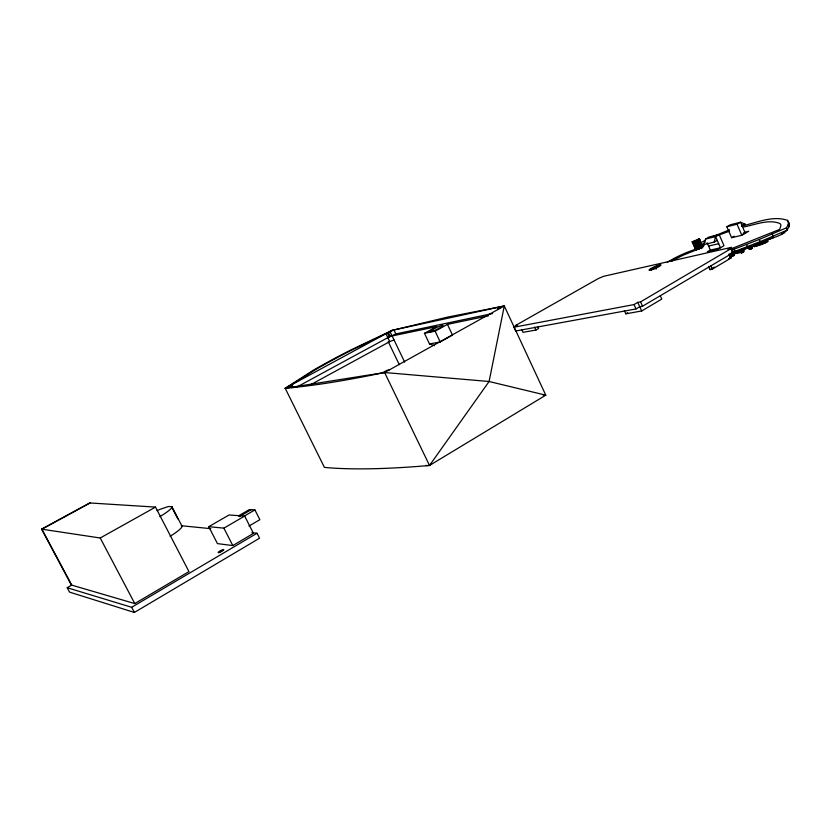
<?xml version="1.0" encoding="UTF-8"?>
<svg xmlns="http://www.w3.org/2000/svg" width="831" height="831" viewBox="0 0 831 831"><rect width="100%" height="100%" fill="white"/><g stroke="black" fill="none" stroke-linecap="round" stroke-linejoin="round"><path stroke-width="1.25" d="M773.754 237.5L761.425 242.642C770.233 236.845 787.476 236.97 789.45 224.297L787.487 220.34C772.529 215.136 756.262 222.937 741.512 226.063M731.758 250.079L759.305 239.432L786.417 227.839L788.235 224.536L788.526 222.137M747.568 248.116C748.409 249.975 754.475 249.196 751.463 246.225M543.277 395.286L545.79 395.172L489.085 381.502L384.618 372.517A2400.988 154.078 -21.6 0 1 291.141 387.682L285.189 388.254L392.076 330.374L504.292 305.964L489.085 381.502L429.523 465.464A2351.231 233.459 -19.7 0 1 330.873 467.946L324.433 467.417L285.189 388.254L312.944 370.449A113.598 13.338 -25.7 0 1 350.911 349.965L392.076 330.374L447.535 317.12L504.292 305.964L545.79 395.172L429.523 465.464L425.628 465.537M714.161 242.133L715.605 236.638L719.158 234.581L724.009 245.696L717.413 249.56L707.306 251.855L710.339 250.089L720.467 247.773L715.605 236.638L705.509 239.068L704.075 244.511L714.161 242.133L717.226 240.356M784.63 231.558L783.758 233.137L781.587 233.978M699.328 239.027L702.766 246.859L699.411 238.674L692.181 241.863L696.523 240.626L699.411 238.674M736.37 253.04C734.49 254.099 741.366 252.032 742.966 252.344C742.758 251.575 745.552 249.238 743.506 250.224M754.049 246.423C755.68 246.527 765.995 243.639 767.532 241.115M729.815 257.631L734.105 255.221L733.171 253.133M430.884 463.719L429.523 465.464L384.618 372.517L285.189 388.254M734.105 255.221L733.617 252.738M702.766 246.859L704.117 245.384L701.769 244.989L704.948 242.008M671.76 261.194L673.899 259.864M731.602 256.353L730.376 257.008M667.251 262.253L673.692 258.555A25.325 3.708 -23.9 0 1 687.777 252.053L696.856 248.708L695.672 249.809L700.034 248.438L696.523 240.626M708.5 266.46L709.913 269.66L714.224 267.104M624.372 310.617L625.816 313.827L641.729 310.96L661.756 299.098L660.313 295.857M709.913 269.66L712.229 269.182L731.01 258.046L729.171 253.839M90.122 502.973L41.924 529.202L71.767 585.128L67.207 587.725L69.544 592.108L134.373 612.447L259.563 538.208L257.049 533.242L251.918 532.733M232.805 545.572L253.465 533.388L244.667 516.061L229.044 514.981L208.758 526.698L217.442 543.619L232.805 545.572L223.892 528.142L208.758 526.698M625.816 313.827L627.654 312.747M134.778 603.576L188.959 571.614L155.522 507.097L89.706 502.952L41.55 529.139L71.362 585.014L134.778 603.576L100.219 538L41.55 529.139M731.436 252.603L733.139 251.596L731.311 247.389L603.649 276.297L598.206 278.614L515.199 325.679L517.339 325.274L513.911 327.217L515.677 331.008L635.985 308.945L639.714 306.743L642.55 306.224L732.713 252.956L730.719 253.393M67.207 587.725L131.651 607.295L257.049 533.242M513.911 327.217L634.022 304.572L637.751 302.38L640.587 301.85L730.875 248.729L733.835 255.574M731.311 247.389L727.894 249.393L730.875 248.729M248.978 526.054L259.854 519.676L254.909 509.912L249.331 509.6L238.507 515.874M742.125 225.897L745.106 224.162L740.535 222.22L730.314 224.765L726.845 226.759L731.602 237.687L734.188 236.17M731.602 237.687L741.834 235.266L748.773 231.215L743.714 232.587M244.002 516.259L254.909 509.912M223.892 528.142L244.667 516.061M726.845 226.759L737.045 224.235L740.535 222.22L745.303 233.241L743.028 233.781M239.245 516.633L251.18 509.704M705.509 239.068L709.051 237.032L719.158 234.581M729.358 254.826L749.801 247.16L729.275 254.722M521.712 329.492L523.031 332.338L535.985 330.011L538.571 328.525L537.688 326.593M100.219 538L155.522 507.097M430.167 343.598L429.523 343.961L424.464 333.335L436.67 326.635L390.238 336.358L297.238 386.83M382.364 372.87L386.914 370.335L389.178 369.972M501.758 306.514L497.624 308.82L500.137 308.27M384.618 372.517L504.292 305.964M434.426 345.665L429.523 343.961L440.222 341.957L451.451 335.703M702.32 241.925L705.498 240.169M424.464 333.335L435.112 331.174L447.431 324.381L488.555 315.78M674.118 259.75L683.414 255.086L700.034 248.438M309.433 385.366L389.729 341.624L394.019 339.931M492.596 313.516L395.847 333.937L387.828 337.666M390.238 336.358L388.337 332.39L393.946 329.969L395.847 333.937M286.84 387.994L290.902 385.802L291.899 387.817M737.346 251.97L738.198 251.544M700.19 246.464L698.331 247.337M655.108 266.772L650.808 269.348L654.88 268.33L659.191 265.743L655.108 266.772L656.158 269.13M710.952 237.375L729.514 229.792M731.509 252.666L760.251 241.613L787.352 230.031L786.417 227.839M717.402 235.599L729.525 231.174M736.941 252.801L738.437 252.209M739.154 251.938L739.985 251.575L739.164 251.378M749.23 247.493L761.705 242.423M734.251 252.582L735.477 252.125M730.667 249.03L779.634 229.418L781.015 225.305L780.101 223.591C768.478 218.813 755.379 224.817 743.693 226.946M757.654 245.155L758.859 244.75M754.995 246.049L756.677 245.477M733.43 254.847L734.49 254.691M742.831 224.723L745.106 224.162M708.573 246.049L718.68 243.691M728.621 258.566L731.01 258.046M702.008 246.558L702.912 246.62M289.24 386.062L290.902 385.802M170.116 536.275A24.639 3.947 -27.6 0 0 181.947 526.065L171.955 506.713L168.454 506.495L160.154 509.299A24.691 3.604 -27.4 0 0 157.028 510.629M750.061 249.217L749.24 247.326M210.866 528.672L181.355 525.743L181.947 526.065M751.504 247.815L752.315 248.126M694.872 247.95L695.36 248.562M789.45 224.297L787.487 220.34M131.651 607.295L134.373 612.447M171.383 506.432L177.834 518.928M293.333 387.641L291.816 384.576L315.396 369.712A108.778 12.777 -25.7 0 1 351.835 350.048L385.916 333.698L389.729 341.624M390.206 331.985L404.666 362.087M387.371 332.919L389.272 336.877M388.233 341.686L399.296 364.695M435.112 331.174L440.222 341.957M447.431 324.381L452.511 335.122M699.525 248.656L696.046 240.834M534.655 327.113L535.985 330.011M640.587 301.85L642.55 306.224M637.751 302.38L641.729 310.96M634.022 304.572L635.985 308.945M699.11 238.653L702.538 246.464M710.837 266.003L712.229 269.182M698.861 239.359L702.579 247.835M698.227 239.754L701.842 247.981M697.427 240.18L701.156 248.656M695.568 241.052L699.006 248.885M694.623 241.416L698.071 249.248M693.771 241.717L697.209 249.549M693.054 241.925L696.503 249.747M692.368 241.624L695.973 249.83M692.181 241.863L695.744 249.944M707.119 242.745L710.339 250.089M738.271 250.536L739.081 252.406M737.159 250.962L737.98 252.832M734.137 249.217L735.082 251.388M735.051 251.751L735.871 253.621M734.687 251.751L735.632 253.652M733.399 252.738L734.324 254.837M731.997 253.175L733.222 256M731.166 253.632L732.402 256.457M730.241 254.078L731.467 256.904M729.338 254.483L730.563 257.309M753.322 244.906L754.143 246.797M751.38 246.392L752.2 248.292M751.089 246.599L751.91 248.5M750.622 246.859L751.442 248.76M749.593 246.194L750.819 249.04M749.271 246.319L750.497 249.155M749.053 246.371L750.279 249.207M746.56 244.511L747.495 246.693M737.045 224.235L741.834 235.266M742.831 249.684L743.828 251.71M742.602 249.539L743.714 251.876M742.332 249.3L743.278 251.305M742.187 249.258L743.413 252.094M741.73 249.508L742.966 252.344M741.127 249.778L742.363 252.614M740.753 249.923L741.99 252.759M740.847 250.952L741.678 252.842M740.618 250.993L741.439 252.884M740.494 250.983L741.314 252.863M739.922 250.235L741.044 252.645M767.044 239.39L767.896 241.374M766.909 239.692L767.73 241.592M766.4 240.014L767.221 241.914M765.767 240.356L766.587 242.257M765.299 240.616L766.12 242.517M764.78 240.876L765.6 242.766M763.969 241.219L764.79 243.119M762.931 241.624L763.751 243.514M761.612 242.091L762.432 243.992M759.305 239.432L760.251 241.613M760.22 242.569L761.04 244.47M758.942 243.016L759.763 244.906M758.526 243.161L759.347 245.052M757.841 243.39L758.651 245.29M757.01 243.68L757.83 245.571M756.158 243.971L756.979 245.862M754.828 244.428L755.649 246.319M754.392 244.574L755.213 246.464M753.852 244.75L754.673 246.641M772.207 234.041L773.152 236.233M788.235 224.536L789.17 226.718M171.955 506.713A24.691 3.604 -27.4 0 1 159.916 516.612M651.462 269.94L650.32 270.252A6.586 0.956 -24.1 0 1 653.54 267.177A6.586 0.956 -24.1 0 1 660.925 265.182A6.586 0.956 -24.1 0 1 651.462 269.94M433.065 331.018A7.386 0.893 -25.3 0 0 443.1 325.492A7.386 0.893 -25.3 0 0 433.055 329.305A7.386 0.893 -25.3 0 0 433.065 331.018M219.758 552.335A3.21 0.602 -27.7 0 0 223.788 549.634A3.21 0.602 -27.7 0 0 219.301 551.4A3.21 0.602 -27.7 0 0 219.758 552.335"/></g></svg>
